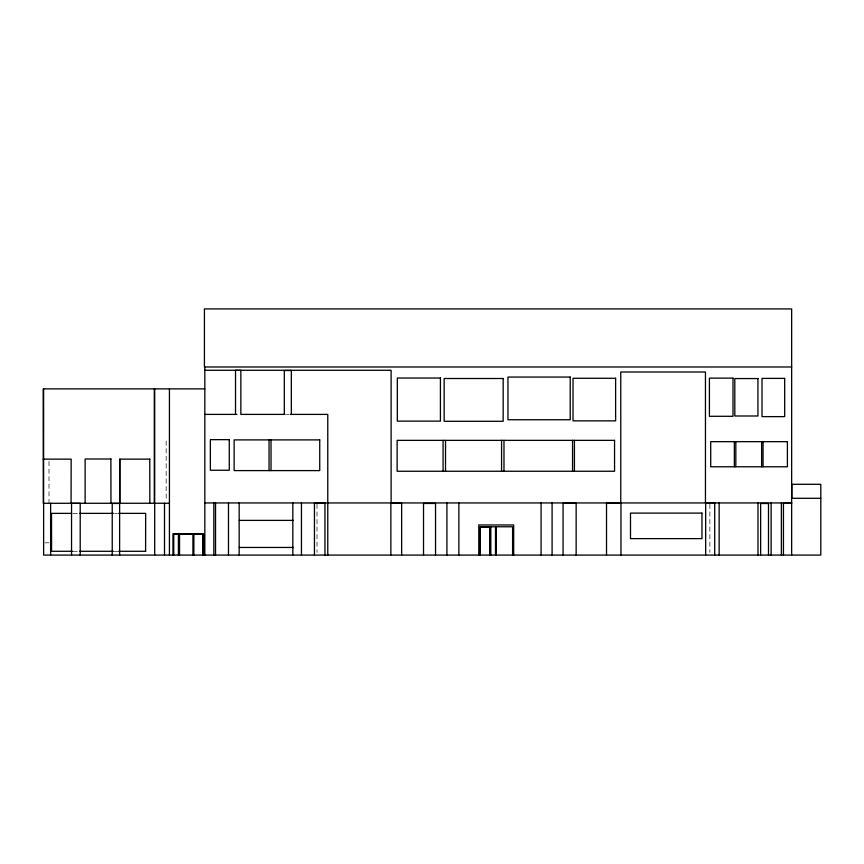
<?xml version="1.0" encoding="UTF-8"?>
<svg xmlns="http://www.w3.org/2000/svg" width="864" height="864" viewBox="0 0 864 864"><rect width="100%" height="100%" fill="white"/><g stroke="black" fill="none" stroke-linecap="round" stroke-linejoin="round"><path stroke-width="0.65" stroke-dasharray="4.32 3.24" d="M286.351 414.396L289.019 414.396M73.019 513.367L78.451 513.367M114.685 513.367L117.428 513.367M44.96 542.808L48.989 542.808M73.019 551.286L79.142 551.286M113.832 551.286L117.817 551.286M709.873 504.284L709.873 552.409M316.991 504.284L316.991 552.409M166.169 441.04L166.169 499.23M48.989 461.43L48.989 502.783"/><path stroke-width="1.3" d="M791.651 366.984L204.422 366.984L204.422 308.923L791.651 308.923L791.651 555.077M204.833 370.278L391.111 370.278L391.111 502.945M204.833 388.876L43.2 388.876L43.276 503.291L169.43 503.258M204.833 414.396L236.909 414.396M285.012 414.396L240.851 414.396L240.851 370.332L235.526 370.332L235.526 414.396M290.358 414.396L327.769 414.396L327.769 555.077M110.97 459L85.126 459L85.126 503.291M43.2 459.14L71.161 459.14L71.075 503.291M149.839 459.14L119.75 459.14L119.75 503.291M791.651 498.301L820.8 498.301M204.833 502.945L791.651 502.945M791.651 503.118L783.443 503.118L783.443 555.077M71.734 513.367L51.516 513.367L51.581 551.286L72.576 551.286M79.736 513.367L113.4 513.367M118.714 513.367L145.66 513.367L145.595 551.286M239.285 520.387L293.458 520.387M239.285 547.463L293.458 547.463M79.736 551.286L113.335 551.286M118.714 551.286L145.66 551.286M791.834 498.301L791.834 484.304L820.8 484.304L820.8 555.077L43.621 555.077L43.621 388.876M781.38 502.945L781.38 555.077M771.12 502.945L771.12 555.077M768.496 555.077L768.496 503.485L760.644 503.485L760.644 555.077M763.052 441.666L763.052 466.776M761.616 441.666L761.616 466.776M757.987 502.945L757.987 555.077M735.826 441.666L735.826 466.776M734.357 441.666L734.357 466.776M719.14 502.945L719.14 555.077M714.701 555.077L714.701 502.708L705.661 502.708L705.661 555.077M705.456 502.945L705.456 371.995L620.762 371.995L620.762 502.945M620.968 555.077L620.968 503.258L606.517 503.258L606.517 555.077M576.148 555.077L576.148 503.302L563.058 503.302L563.058 555.077M574.43 440.359L574.43 471.247M572.562 440.359L572.562 471.247M552.096 502.945L552.096 555.077M541.08 502.945L541.08 555.077M513.68 555.077L513.68 524.966L478.786 524.966L478.786 555.077M512.6 555.077L512.6 526.759L496.303 526.759L496.303 555.077M503.982 440.359L503.982 471.247M501.563 440.359L501.563 471.247M495.504 555.077L495.504 526.802L480.362 526.802L480.362 555.077M490.806 555.077L490.806 526.943L480.125 526.943L480.125 555.077M489.64 526.943L489.64 555.077M458.86 502.945L458.86 555.077M446.926 502.945L446.926 555.077M445.522 440.359L445.522 471.247M443.081 440.359L443.081 471.247M435.542 555.077L435.542 503.442L423.522 503.442L423.522 555.077M401.641 555.077L401.641 503.345L390.863 503.345L390.863 555.077M324.95 555.077L324.95 503.075L314.442 503.075L314.442 555.077M301.46 502.934L301.46 555.077M292.831 502.934L292.831 555.077M291.33 414.396L291.33 370.516L284.31 370.516L284.31 414.396M271.026 439.895L271.026 470.599M269.05 439.895L269.05 470.599M239.166 502.891L239.166 555.077M228.474 502.891L228.474 555.077M215.536 502.945L215.536 555.077M213.829 502.891L213.829 555.077M204.833 366.984L204.833 555.077M203.526 555.077L203.526 533.779L172.951 533.779L172.951 555.077M202.77 555.077L202.77 534.287L193.86 534.287L193.86 555.077M192.92 555.077L192.92 534.287L179.539 534.287L179.539 555.077M178.405 555.077L178.405 534.287L173.761 534.287L173.761 555.077M169.43 388.876L169.43 555.077M164.516 503.258L164.516 555.077M154.699 388.876L154.699 555.077M154.278 388.876L154.278 503.291M149.764 459.14L149.839 503.291M119.826 459.14L119.826 503.291M119.621 555.077L119.621 503.442L112.234 503.442L112.234 555.077M110.873 459L110.97 503.291M80.212 555.077L80.212 503.345L71.539 503.345L71.539 555.077M50.62 503.302L50.62 555.077M570.208 377.06L507.967 377.06L507.967 419.742L570.208 419.742L570.208 377.06M440.424 378.022L397.321 378.022L397.321 421.124L440.424 421.124L440.424 378.022M732.996 378.13L709.409 378.13L709.409 416.297L732.996 416.297L732.996 378.13M615.622 378.281L573.026 378.281L573.026 420.865L615.622 420.865L615.622 378.281M784.674 378.389L762.005 378.389L762.005 416.632L784.674 416.632L784.674 378.389M503.172 378.508L444.15 378.508L444.15 421.286L503.172 421.286L503.172 378.508M757.944 378.562L734.81 378.562L734.81 415.994L757.944 415.994L757.944 378.562M229.273 439.657L210.362 439.657L210.362 470.254L229.273 470.254L229.273 439.657M319.734 439.895L234.133 439.895L234.133 470.599L319.734 470.599L319.734 439.895M614.552 440.359L397.127 440.359L397.127 471.247L614.552 471.247L614.552 440.359M787.406 441.666L710.705 441.666L710.705 466.776L787.406 466.776L787.406 441.666M701.957 513.108L630.493 513.108L630.493 538.628L701.957 538.628L701.957 513.108"/></g></svg>
